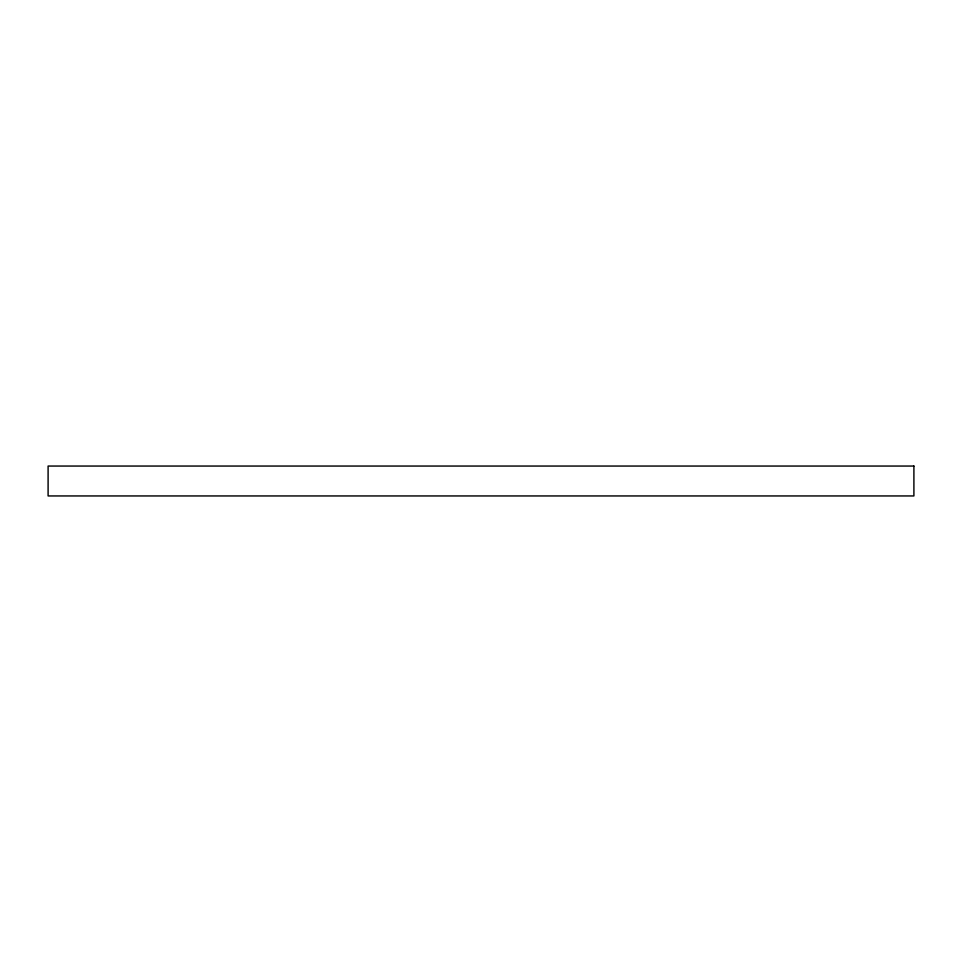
<?xml version="1.0" encoding="UTF-8"?>
<svg xmlns="http://www.w3.org/2000/svg" width="962" height="962" viewBox="0 0 962 962"><rect width="100%" height="100%" fill="white"/><g stroke="black" fill="none" stroke-linecap="round" stroke-linejoin="round"><path stroke-width="1.44" d="M913.9 466.053L48.1 466.053L48.1 495.947L913.9 495.947L913.9 466.053"/></g></svg>
